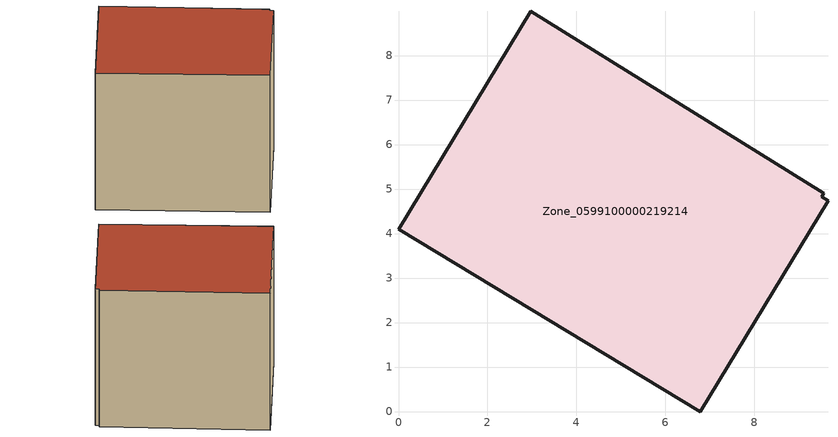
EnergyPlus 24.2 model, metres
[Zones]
Zone_0599100000219214
 floor ground (C_G): 9.56,4.91 9.51,4.83 9.65,4.74 6.78,0 0,4.1 2.97,8.99 z0
 wall outside (C_F): 9.56,4.91 2.97,8.99 0,4.1 6.78,0 9.65,4.74 9.51,4.83 9.56,4.91 z0:7.29
 roof outside (C_R): 9.51,4.83 9.56,4.91 2.97,8.99 0,4.1 6.78,0 9.65,4.74 z7.29
[BUILDING]
Pand.0599100000219214: North Axis=0; Terrain=City; Loads Convergence Tolerance Value=0.04; Temperature Convergence Tolerance Value=0.4; Solar Distribution=FullExterior; Maximum Number of Warmup Days=25; Minimum Number of Warmup Days=1
[Site:Location]
Rotterdam.The.Hague.AP_ZH_NLD Design_Conditions: Latitude=51.96; Longitude=4.45; Time Zone=1; Elevation=-4.5
[SITE:GROUNDTEMPERATURE:BUILDINGSURFACE]
18, 18, 18, 18, 18, 18, 18, 18, 18, 18, 18, 18
[MATERIAL] Thermal Absorptance=0.9; Solar Absorptance=0.7; Visible Absorptance=0.7
Name | Roughness | Thickness | Conductivity | Density | Specific Heat
G.TI.1946-1964 | MediumSmooth | 0.15 | 1 | 540 | 1210
F.TI.1946-1964 | Rough | 0.3 | 0.857143 | 1920 | 840
R.TI.1946-1964 | MediumRough | 0.2 | 0.277778 | 1500 | 1000
[CONSTRUCTION]
C_G: G.TI.1946-1964
C_F: F.TI.1946-1964
C_R: R.TI.1946-1964
[ZONE]
Zone_0599100000219214: Type=1; Multiplier=1; Ceiling Height=Autocalculate; Volume=Autocalculate; Floor Area=autocalculate; Part of Total Floor Area=Yes
[ZONEINFILTRATION:DESIGNFLOWRATE]
Infil_Zone_0599100000219214: Zone or ZoneList or Space or SpaceList=Zone_0599100000219214; Schedule=AlwaysOn; Design Flow Rate Calculation Method=Flow/Area; Flow Rate per Floor Area=0.003; Constant Term Coefficient=1; Temperature Term Coefficient=0; Velocity Term Coefficient=0; Velocity Squared Term Coefficient=0
[HVACTEMPLATE:ZONE:IDEALLOADSAIRSYSTEM]
Zone_0599100000219214: Maximum Heating Supply Air Temperature=50; Minimum Cooling Supply Air Temperature=13; Maximum Heating Supply Air Humidity Ratio=0.0156; Minimum Cooling Supply Air Humidity Ratio=0.0077; Heating Limit=NoLimit; Cooling Limit=NoLimit; Dehumidification Control Type=ConstantSensibleHeatRatio; Cooling Sensible Heat Ratio=0.7; Dehumidification Setpoint=60; Humidification Control Type=None; Humidification Setpoint=30; Outdoor Air Method=None; Outdoor Air Flow Rate per Person=0.00944; Outdoor Air Flow Rate per Zone Floor Area=0; Outdoor Air Flow Rate per Zone=0; Demand Controlled Ventilation Type=None; Outdoor Air Economizer Type=NoEconomizer; Heat Recovery Type=None; Sensible Heat Recovery Effectiveness=0.7; Latent Heat Recovery Effectiveness=0.65
[ZONECONTROL:THERMOSTAT]
ThermostatControl_Zone_0599100000219214: Zone or ZoneList=Zone_0599100000219214; Control Type Schedule=DualSetpointControlType; Control 1=Thermostat_Zone_0599100000219214; Temperature Difference Between Cutout And Setpoint=0
[THERMOSTATSETPOINT:DUALSETPOINT]
Thermostat_Zone_0599100000219214: Heating Setpoint Temperature Schedule=HeatingSetpoint_Zone_0599100000219214; Cooling Setpoint Temperature Schedule=CoolingSetpoint_Zone_0599100000219214
[SCHEDULE:COMPACT]
HeatingSetpoint_Zone_0599100000219214: Through: 12/31, For: AllDays, Until: 24:00, 21
CoolingSetpoint_Zone_0599100000219214: Through: 12/31, For: AllDays, Until: 24:00, 24
DualSetpointControlType: Through: 12/31, For: AllDays, Until: 24:00, 4
AlwaysOn: Through: 12/31, For: AllDays, Until: 24:00, 1
